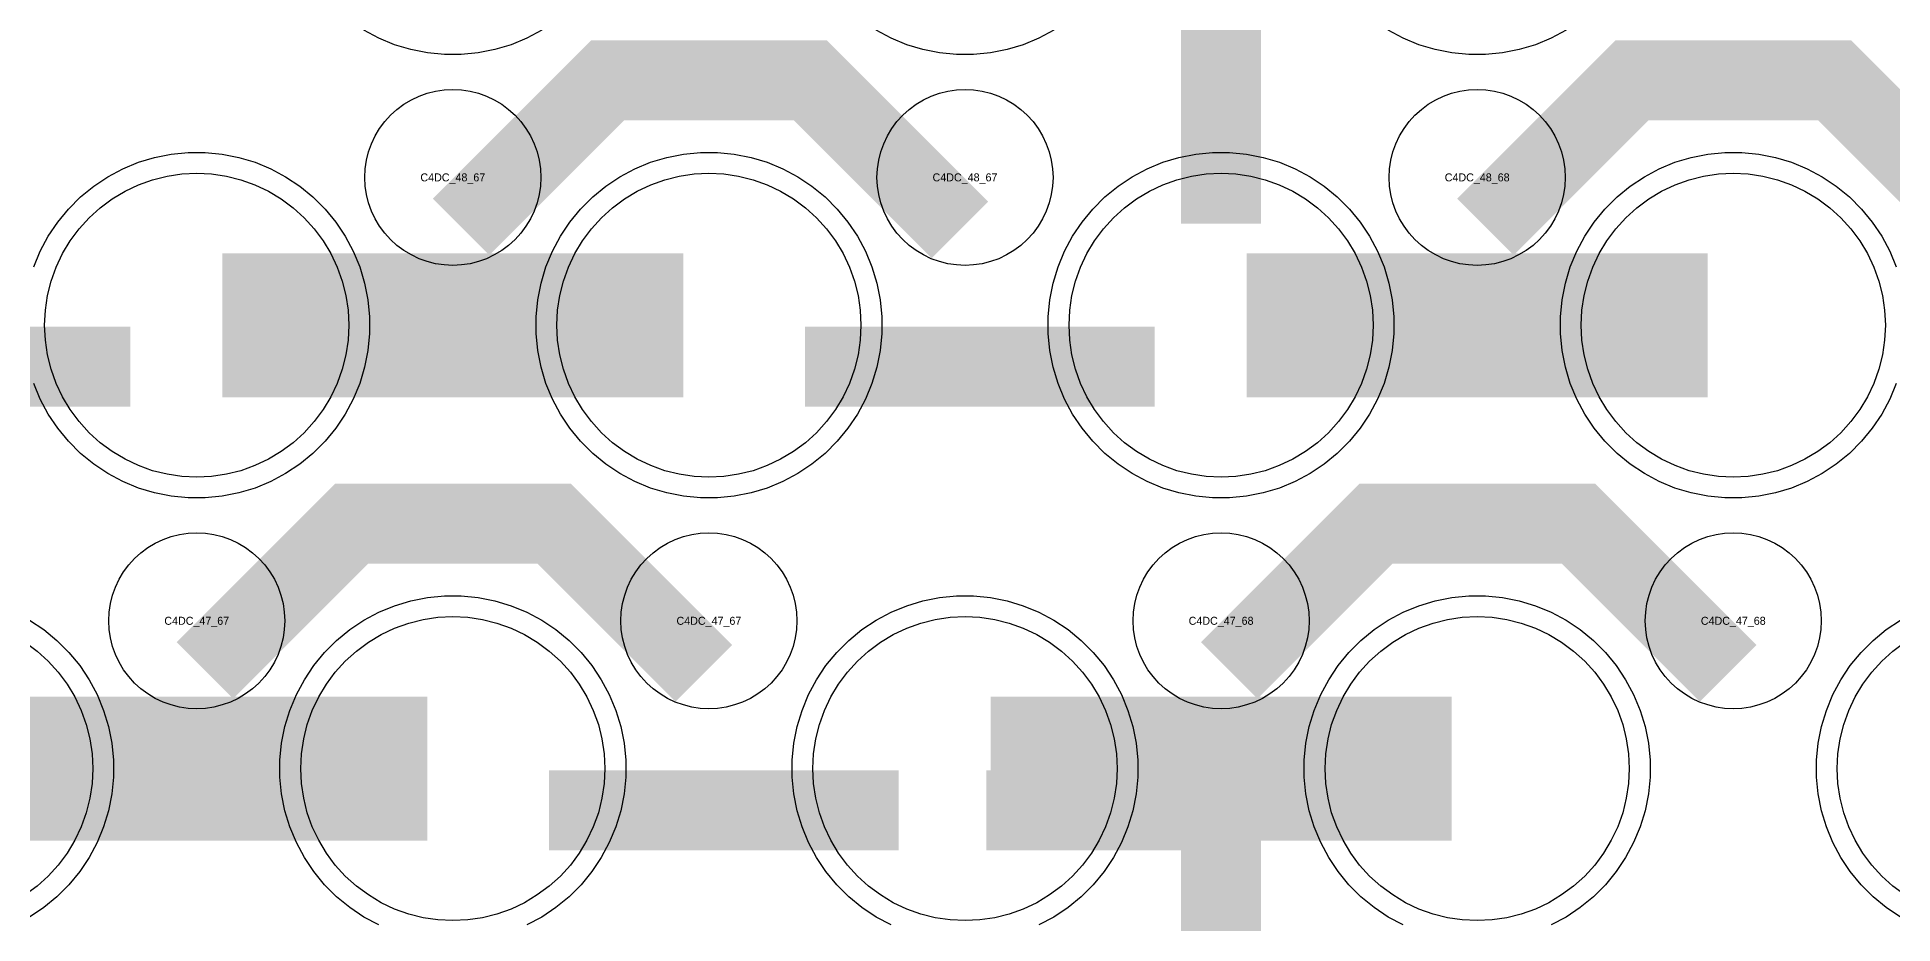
# Model space of a CAD drawing. Extents: x -11880 to 11880, y -14992 to 14992.
# Drawn here: x 9390 to 9970, y -8376 to -8098 of the extents above; entities that cross this region are included whole.
import ezdxf
from ezdxf.enums import TextEntityAlignment as Align

# ---------------------------------------------------------------- set-up
doc = ezdxf.new("R2010")
doc.units = 0
doc.header["$MEASUREMENT"] = 0
for name, color, linetype in [('GDS_775_DT_237', 138, 'CONTINUOUS'), ('RDL1_FS', 34, 'CONTINUOUS'), ('RDL_BS', 160, 'CONTINUOUS')]:
    doc.layers.add(name, color=color, linetype=linetype)

msp = doc.modelspace()

# ---------------------------------------------------------------- linework, layer by layer
at = {"layer": 'RDL1_FS'}
for points in [[(9440, -8235.999), (9435.343, -8235.77), (9430.732, -8235.086), (9426.209, -8233.954), (9421.819, -8232.382), (9417.605, -8230.39), (9413.605, -8227.992), (9409.86, -8225.214), (9406.406, -8222.084), (9403.276, -8218.63), (9400.498, -8214.885), (9398.1, -8210.885), (9396.108, -8206.671), (9394.536, -8202.281), (9393.404, -8197.758), (9392.72, -8193.147), (9392.491, -8188.49), (9392.72, -8183.833), (9393.404, -8179.222), (9394.536, -8174.699), (9396.108, -8170.309), (9398.1, -8166.095), (9400.498, -8162.095), (9403.276, -8158.35), (9406.406, -8154.896), (9409.86, -8151.766), (9413.605, -8148.988), (9417.605, -8146.59), (9421.819, -8144.598), (9426.209, -8143.026), (9430.732, -8141.894), (9435.343, -8141.21), (9440, -8140.981), (9444.657, -8141.21), (9449.268, -8141.894), (9453.791, -8143.026), (9458.181, -8144.598), (9462.395, -8146.59), (9466.395, -8148.988), (9470.14, -8151.766), (9473.594, -8154.896), (9476.724, -8158.35), (9479.502, -8162.095), (9481.9, -8166.095), (9483.892, -8170.309), (9485.464, -8174.699), (9486.596, -8179.222), (9487.28, -8183.833), (9487.509, -8188.49), (9487.28, -8193.147), (9486.596, -8197.758), (9485.464, -8202.281), (9483.892, -8206.671), (9481.9, -8210.885), (9479.502, -8214.885), (9476.724, -8218.63), (9473.594, -8222.084), (9470.14, -8225.214), (9466.395, -8227.992), (9462.395, -8230.39), (9458.181, -8232.382), (9453.791, -8233.954), (9449.268, -8235.086), (9444.657, -8235.77)], [(9600, -8235.999), (9595.343, -8235.77), (9590.732, -8235.086), (9586.209, -8233.954), (9581.819, -8232.382), (9577.605, -8230.39), (9573.605, -8227.992), (9569.86, -8225.214), (9566.406, -8222.084), (9563.276, -8218.63), (9560.498, -8214.885), (9558.1, -8210.885), (9556.108, -8206.671), (9554.536, -8202.281), (9553.404, -8197.758), (9552.72, -8193.147), (9552.491, -8188.49), (9552.72, -8183.833), (9553.404, -8179.222), (9554.536, -8174.699), (9556.108, -8170.309), (9558.1, -8166.095), (9560.498, -8162.095), (9563.276, -8158.35), (9566.406, -8154.896), (9569.86, -8151.766), (9573.605, -8148.988), (9577.605, -8146.59), (9581.819, -8144.598), (9586.209, -8143.026), (9590.732, -8141.894), (9595.343, -8141.21), (9600, -8140.981), (9604.657, -8141.21), (9609.268, -8141.894), (9613.791, -8143.026), (9618.181, -8144.598), (9622.395, -8146.59), (9626.395, -8148.988), (9630.14, -8151.766), (9633.594, -8154.896), (9636.724, -8158.35), (9639.502, -8162.095), (9641.9, -8166.095), (9643.892, -8170.309), (9645.464, -8174.699), (9646.596, -8179.222), (9647.28, -8183.833), (9647.509, -8188.49), (9647.28, -8193.147), (9646.596, -8197.758), (9645.464, -8202.281), (9643.892, -8206.671), (9641.9, -8210.885), (9639.502, -8214.885), (9636.724, -8218.63), (9633.594, -8222.084), (9630.14, -8225.214), (9626.395, -8227.992), (9622.395, -8230.39), (9618.181, -8232.382), (9613.791, -8233.954), (9609.268, -8235.086), (9604.657, -8235.77)], [(9760, -8235.999), (9755.343, -8235.77), (9750.732, -8235.086), (9746.209, -8233.954), (9741.819, -8232.382), (9737.605, -8230.39), (9733.605, -8227.992), (9729.86, -8225.214), (9726.406, -8222.084), (9723.276, -8218.63), (9720.498, -8214.885), (9718.1, -8210.885), (9716.108, -8206.671), (9714.536, -8202.281), (9713.404, -8197.758), (9712.72, -8193.147), (9712.491, -8188.49), (9712.72, -8183.833), (9713.404, -8179.222), (9714.536, -8174.699), (9716.108, -8170.309), (9718.1, -8166.095), (9720.498, -8162.095), (9723.276, -8158.35), (9726.406, -8154.896), (9729.86, -8151.766), (9733.605, -8148.988), (9737.605, -8146.59), (9741.819, -8144.598), (9746.209, -8143.026), (9750.732, -8141.894), (9755.343, -8141.21), (9760, -8140.981), (9764.657, -8141.21), (9769.268, -8141.894), (9773.791, -8143.026), (9778.181, -8144.598), (9782.395, -8146.59), (9786.395, -8148.988), (9790.14, -8151.766), (9793.594, -8154.896), (9796.724, -8158.35), (9799.502, -8162.095), (9801.9, -8166.095), (9803.892, -8170.309), (9805.464, -8174.699), (9806.596, -8179.222), (9807.28, -8183.833), (9807.509, -8188.49), (9807.28, -8193.147), (9806.596, -8197.758), (9805.464, -8202.281), (9803.892, -8206.671), (9801.9, -8210.885), (9799.502, -8214.885), (9796.724, -8218.63), (9793.594, -8222.084), (9790.14, -8225.214), (9786.395, -8227.992), (9782.395, -8230.39), (9778.181, -8232.382), (9773.791, -8233.954), (9769.268, -8235.086), (9764.657, -8235.77)], [(9920, -8235.999), (9915.343, -8235.77), (9910.732, -8235.086), (9906.209, -8233.954), (9901.819, -8232.382), (9897.605, -8230.39), (9893.605, -8227.992), (9889.86, -8225.214), (9886.406, -8222.084), (9883.276, -8218.63), (9880.498, -8214.885), (9878.1, -8210.885), (9876.108, -8206.671), (9874.536, -8202.281), (9873.404, -8197.758), (9872.72, -8193.147), (9872.491, -8188.49), (9872.72, -8183.833), (9873.404, -8179.222), (9874.536, -8174.699), (9876.108, -8170.309), (9878.1, -8166.095), (9880.498, -8162.095), (9883.276, -8158.35), (9886.406, -8154.896), (9889.86, -8151.766), (9893.605, -8148.988), (9897.605, -8146.59), (9901.819, -8144.598), (9906.209, -8143.026), (9910.732, -8141.894), (9915.343, -8141.21), (9920, -8140.981), (9924.657, -8141.21), (9929.268, -8141.894), (9933.791, -8143.026), (9938.181, -8144.598), (9942.395, -8146.59), (9946.395, -8148.988), (9950.14, -8151.766), (9953.594, -8154.896), (9956.724, -8158.35), (9959.502, -8162.095), (9961.9, -8166.095), (9963.892, -8170.309), (9965.464, -8174.699), (9966.596, -8179.222), (9967.28, -8183.833), (9967.509, -8188.49), (9967.28, -8193.147), (9966.596, -8197.758), (9965.464, -8202.281), (9963.892, -8206.671), (9961.9, -8210.885), (9959.502, -8214.885), (9956.724, -8218.63), (9953.594, -8222.084), (9950.14, -8225.214), (9946.395, -8227.992), (9942.395, -8230.39), (9938.181, -8232.382), (9933.791, -8233.954), (9929.268, -8235.086), (9924.657, -8235.77)], [(9520, -8374.564), (9515.343, -8374.335), (9510.732, -8373.651), (9506.209, -8372.519), (9501.819, -8370.947), (9497.605, -8368.955), (9493.605, -8366.557), (9489.86, -8363.779), (9486.406, -8360.649), (9483.276, -8357.195), (9480.498, -8353.45), (9478.1, -8349.45), (9476.108, -8345.236), (9474.536, -8340.846), (9473.404, -8336.323), (9472.72, -8331.712), (9472.491, -8327.055), (9472.72, -8322.398), (9473.404, -8317.787), (9474.536, -8313.264), (9476.108, -8308.874), (9478.1, -8304.66), (9480.498, -8300.66), (9483.276, -8296.915), (9486.406, -8293.461), (9489.86, -8290.331), (9493.605, -8287.553), (9497.605, -8285.155), (9501.819, -8283.163), (9506.209, -8281.591), (9510.732, -8280.459), (9515.343, -8279.775), (9520, -8279.546), (9524.657, -8279.775), (9529.268, -8280.459), (9533.791, -8281.591), (9538.181, -8283.163), (9542.395, -8285.155), (9546.395, -8287.553), (9550.14, -8290.331), (9553.594, -8293.461), (9556.724, -8296.915), (9559.502, -8300.66), (9561.9, -8304.66), (9563.892, -8308.874), (9565.464, -8313.264), (9566.596, -8317.787), (9567.28, -8322.398), (9567.509, -8327.055), (9567.28, -8331.712), (9566.596, -8336.323), (9565.464, -8340.846), (9563.892, -8345.236), (9561.9, -8349.45), (9559.502, -8353.45), (9556.724, -8357.195), (9553.594, -8360.649), (9550.14, -8363.779), (9546.395, -8366.557), (9542.395, -8368.955), (9538.181, -8370.947), (9533.791, -8372.519), (9529.268, -8373.651), (9524.657, -8374.335)], [(9680, -8374.564), (9675.343, -8374.335), (9670.732, -8373.651), (9666.209, -8372.519), (9661.819, -8370.947), (9657.605, -8368.955), (9653.605, -8366.557), (9649.86, -8363.779), (9646.406, -8360.649), (9643.276, -8357.195), (9640.498, -8353.45), (9638.1, -8349.45), (9636.108, -8345.236), (9634.536, -8340.846), (9633.404, -8336.323), (9632.72, -8331.712), (9632.491, -8327.055), (9632.72, -8322.398), (9633.404, -8317.787), (9634.536, -8313.264), (9636.108, -8308.874), (9638.1, -8304.66), (9640.498, -8300.66), (9643.276, -8296.915), (9646.406, -8293.461), (9649.86, -8290.331), (9653.605, -8287.553), (9657.605, -8285.155), (9661.819, -8283.163), (9666.209, -8281.591), (9670.732, -8280.459), (9675.343, -8279.775), (9680, -8279.546), (9684.657, -8279.775), (9689.268, -8280.459), (9693.791, -8281.591), (9698.181, -8283.163), (9702.395, -8285.155), (9706.395, -8287.553), (9710.14, -8290.331), (9713.594, -8293.461), (9716.724, -8296.915), (9719.502, -8300.66), (9721.9, -8304.66), (9723.892, -8308.874), (9725.464, -8313.264), (9726.596, -8317.787), (9727.28, -8322.398), (9727.509, -8327.055), (9727.28, -8331.712), (9726.596, -8336.323), (9725.464, -8340.846), (9723.892, -8345.236), (9721.9, -8349.45), (9719.502, -8353.45), (9716.724, -8357.195), (9713.594, -8360.649), (9710.14, -8363.779), (9706.395, -8366.557), (9702.395, -8368.955), (9698.181, -8370.947), (9693.791, -8372.519), (9689.268, -8373.651), (9684.657, -8374.335)], [(9840, -8374.564), (9835.343, -8374.335), (9830.732, -8373.651), (9826.209, -8372.519), (9821.819, -8370.947), (9817.605, -8368.955), (9813.605, -8366.557), (9809.86, -8363.779), (9806.406, -8360.649), (9803.276, -8357.195), (9800.498, -8353.45), (9798.1, -8349.45), (9796.108, -8345.236), (9794.536, -8340.846), (9793.404, -8336.323), (9792.72, -8331.712), (9792.491, -8327.055), (9792.72, -8322.398), (9793.404, -8317.787), (9794.536, -8313.264), (9796.108, -8308.874), (9798.1, -8304.66), (9800.498, -8300.66), (9803.276, -8296.915), (9806.406, -8293.461), (9809.86, -8290.331), (9813.605, -8287.553), (9817.605, -8285.155), (9821.819, -8283.163), (9826.209, -8281.591), (9830.732, -8280.459), (9835.343, -8279.775), (9840, -8279.546), (9844.657, -8279.775), (9849.268, -8280.459), (9853.791, -8281.591), (9858.181, -8283.163), (9862.395, -8285.155), (9866.395, -8287.553), (9870.14, -8290.331), (9873.594, -8293.461), (9876.724, -8296.915), (9879.502, -8300.66), (9881.9, -8304.66), (9883.892, -8308.874), (9885.464, -8313.264), (9886.596, -8317.787), (9887.28, -8322.398), (9887.509, -8327.055), (9887.28, -8331.712), (9886.596, -8336.323), (9885.464, -8340.846), (9883.892, -8345.236), (9881.9, -8349.45), (9879.502, -8353.45), (9876.724, -8357.195), (9873.594, -8360.649), (9870.14, -8363.779), (9866.395, -8366.557), (9862.395, -8368.955), (9858.181, -8370.947), (9853.791, -8372.519), (9849.268, -8373.651), (9844.657, -8374.335)]]:
    msp.add_lwpolyline(points, close=True, dxfattribs=at)
for points in [[(9448.002, -8188.49, 45, 45, 0), (9520.002, -8188.49, 45, 45, 0)], [(9520.002, -8188.49, 45, 45, 0), (9592.002, -8188.49, 45, 45, 0)], [(9768.002, -8188.49, 45, 45, 0), (9840.002, -8188.49, 45, 45, 0)], [(9840.002, -8188.49, 45, 45, 0), (9912.002, -8188.49, 45, 45, 0)], [(9368.002, -8327.055, 45, 45, 0), (9440.002, -8327.055, 45, 45, 0)], [(9440.002, -8327.055, 45, 45, 0), (9512.002, -8327.055, 45, 45, 0)], [(9688.002, -8327.055, 45, 45, 0), (9760.002, -8327.055, 45, 45, 0)], [(9760.002, -8327.055, 45, 45, 0), (9832.002, -8327.055, 45, 45, 0)]]:
    msp.add_lwpolyline(points, format="xyseb", dxfattribs=at)
for points in [[(9386.395, -8287.553), (9390.14, -8290.331), (9393.594, -8293.461), (9396.724, -8296.915), (9399.502, -8300.66), (9401.9, -8304.66), (9403.892, -8308.874), (9405.464, -8313.264), (9406.596, -8317.787), (9407.28, -8322.398), (9407.509, -8327.055), (9407.28, -8331.712), (9406.596, -8336.323), (9405.464, -8340.846), (9403.892, -8345.236), (9401.9, -8349.45), (9399.502, -8353.45), (9396.724, -8357.195), (9393.594, -8360.649), (9390.14, -8363.779), (9386.395, -8366.557)], [(9973.605, -8366.557), (9969.86, -8363.779), (9966.406, -8360.649), (9963.276, -8357.195), (9960.498, -8353.45), (9958.1, -8349.45), (9956.108, -8345.236), (9954.536, -8340.846), (9953.404, -8336.323), (9952.72, -8331.712), (9952.491, -8327.055), (9952.72, -8322.398), (9953.404, -8317.787), (9954.536, -8313.264), (9956.108, -8308.874), (9958.1, -8304.66), (9960.498, -8300.66), (9963.276, -8296.915), (9966.406, -8293.461), (9969.86, -8290.331), (9973.605, -8287.553)]]:
    msp.add_lwpolyline(points, dxfattribs=at)
at = {"layer": 'RDL_BS'}
for points in [[(9760, -8156.752, 25, 25, 0), (9760, -8049.975, 25, 25, 0)], [(9760, -8080.444, 25, 25, 0), (9760, -8126.064, 25, 25, 0)], [(9522.562, -8157.804, 25, 25, 0), (9568.377, -8111.989, 25, 25, 0), (9601.93, -8111.989, 25, 25, 0)], [(9678.401, -8158.703, 25, 25, 0), (9631.687, -8111.989, 25, 25, 0), (9601.929, -8111.989, 25, 25, 0)], [(9842.562, -8157.804, 25, 25, 0), (9888.377, -8111.989, 25, 25, 0), (9921.93, -8111.989, 25, 25, 0)], [(9998.401, -8158.703, 25, 25, 0), (9951.687, -8111.989, 25, 25, 0), (9921.929, -8111.989, 25, 25, 0)], [(9310.016, -8201.503, 25, 25, 0), (9419.281, -8201.503, 25, 25, 0)], [(9630.016, -8201.503, 25, 25, 0), (9739.281, -8201.503, 25, 25, 0)], [(9442.562, -8296.369, 25, 25, 0), (9488.377, -8250.554, 25, 25, 0), (9521.93, -8250.554, 25, 25, 0)], [(9598.401, -8297.268, 25, 25, 0), (9551.687, -8250.554, 25, 25, 0), (9521.929, -8250.554, 25, 25, 0)], [(9762.562, -8296.369, 25, 25, 0), (9808.377, -8250.554, 25, 25, 0), (9841.93, -8250.554, 25, 25, 0)], [(9918.401, -8297.268, 25, 25, 0), (9871.687, -8250.554, 25, 25, 0), (9841.929, -8250.554, 25, 25, 0)], [(9760, -8434.34, 25, 25, 0), (9760, -8327.563, 25, 25, 0)], [(9550.016, -8340.068, 25, 25, 0), (9659.281, -8340.068, 25, 25, 0)], [(9772.5, -8340.063, 25, 25, 0), (9686.667, -8340.063, 25, 25, 0)], [(9732.944, -8340.063, 25, 25, 0), (9691.74, -8340.063, 25, 25, 0)], [(9760, -8358.032, 25, 25, 0), (9760, -8403.652, 25, 25, 0)]]:
    msp.add_lwpolyline(points, format="xyseb", dxfattribs=at)
at = {"layer": 'RDL_BS', "color": 241, "true_color": 0xf7abae}
msp.add_lwpolyline([(9547.777, -8096.308), (9543.115, -8098.8), (9538.205, -8100.831), (9533.165, -8102.362), (9527.938, -8103.408), (9522.644, -8103.925), (9517.356, -8103.925), (9512.062, -8103.408), (9506.835, -8102.362), (9501.795, -8100.831), (9496.885, -8098.8), (9492.223, -8096.308)], dxfattribs=at)
at = {"layer": 'RDL_BS'}
for points in [[(9707.777, -8096.308), (9703.115, -8098.8), (9698.205, -8100.831), (9693.165, -8102.362), (9687.938, -8103.408), (9682.644, -8103.925), (9677.356, -8103.925), (9672.062, -8103.408), (9666.835, -8102.362), (9661.795, -8100.831), (9656.885, -8098.8), (9652.223, -8096.308)], [(9867.777, -8096.308), (9863.115, -8098.8), (9858.205, -8100.831), (9853.165, -8102.362), (9847.938, -8103.408), (9842.644, -8103.925), (9837.356, -8103.925), (9832.062, -8103.408), (9826.835, -8102.362), (9821.795, -8100.831), (9816.885, -8098.8), (9812.223, -8096.308)], [(9389.094, -8170.285), (9391.125, -8165.375), (9393.617, -8160.713), (9396.564, -8156.299), (9399.926, -8152.198), (9403.708, -8148.416), (9407.809, -8145.054), (9412.223, -8142.107), (9416.885, -8139.615), (9421.795, -8137.584), (9426.835, -8136.053), (9432.062, -8135.007), (9437.356, -8134.49), (9442.644, -8134.49), (9447.938, -8135.007), (9453.165, -8136.053), (9458.205, -8137.584), (9463.115, -8139.615), (9467.777, -8142.107), (9472.191, -8145.054), (9476.292, -8148.416), (9480.074, -8152.198), (9483.436, -8156.299), (9486.383, -8160.713), (9488.875, -8165.375), (9490.906, -8170.285), (9492.437, -8175.325), (9493.483, -8180.552), (9494, -8185.846), (9494, -8191.134), (9493.483, -8196.428), (9492.437, -8201.655), (9490.906, -8206.695), (9488.875, -8211.605), (9486.383, -8216.267), (9483.436, -8220.681), (9480.074, -8224.782), (9476.292, -8228.564), (9472.191, -8231.926), (9467.777, -8234.873), (9463.115, -8237.365), (9458.205, -8239.396), (9453.165, -8240.927), (9447.938, -8241.973), (9442.644, -8242.49), (9437.356, -8242.49), (9432.062, -8241.973), (9426.835, -8240.927), (9421.795, -8239.396), (9416.885, -8237.365), (9412.223, -8234.873), (9407.809, -8231.926), (9403.708, -8228.564), (9399.926, -8224.782), (9396.564, -8220.681), (9393.617, -8216.267), (9391.125, -8211.605), (9389.094, -8206.695)], [(9970.906, -8206.695), (9968.875, -8211.605), (9966.383, -8216.267), (9963.436, -8220.681), (9960.074, -8224.782), (9956.292, -8228.564), (9952.191, -8231.926), (9947.777, -8234.873), (9943.115, -8237.365), (9938.205, -8239.396), (9933.165, -8240.927), (9927.938, -8241.973), (9922.644, -8242.49), (9917.356, -8242.49), (9912.062, -8241.973), (9906.835, -8240.927), (9901.795, -8239.396), (9896.885, -8237.365), (9892.223, -8234.873), (9887.809, -8231.926), (9883.708, -8228.564), (9879.926, -8224.782), (9876.564, -8220.681), (9873.617, -8216.267), (9871.125, -8211.605), (9869.094, -8206.695), (9867.563, -8201.655), (9866.517, -8196.428), (9866, -8191.134), (9866, -8185.846), (9866.517, -8180.552), (9867.563, -8175.325), (9869.094, -8170.285), (9871.125, -8165.375), (9873.617, -8160.713), (9876.564, -8156.299), (9879.926, -8152.198), (9883.708, -8148.416), (9887.809, -8145.054), (9892.223, -8142.107), (9896.885, -8139.615), (9901.795, -8137.584), (9906.835, -8136.053), (9912.062, -8135.007), (9917.356, -8134.49), (9922.644, -8134.49), (9927.938, -8135.007), (9933.165, -8136.053), (9938.205, -8137.584), (9943.115, -8139.615), (9947.777, -8142.107), (9952.191, -8145.054), (9956.292, -8148.416), (9960.074, -8152.198), (9963.436, -8156.299), (9966.383, -8160.713), (9968.875, -8165.375), (9970.906, -8170.285)], [(9496.885, -8375.93), (9492.223, -8373.438), (9487.809, -8370.491), (9483.708, -8367.129), (9479.926, -8363.347), (9476.564, -8359.246), (9473.617, -8354.832), (9471.125, -8350.17), (9469.094, -8345.26), (9467.563, -8340.22), (9466.517, -8334.993), (9466, -8329.699), (9466, -8324.411), (9466.517, -8319.117), (9467.563, -8313.89), (9469.094, -8308.85), (9471.125, -8303.94), (9473.617, -8299.278), (9476.564, -8294.864), (9479.926, -8290.763), (9483.708, -8286.981), (9487.809, -8283.619), (9492.223, -8280.672), (9496.885, -8278.18), (9501.795, -8276.149), (9506.835, -8274.618), (9512.062, -8273.572), (9517.356, -8273.055), (9522.644, -8273.055), (9527.938, -8273.572), (9533.165, -8274.618), (9538.205, -8276.149), (9543.115, -8278.18), (9547.777, -8280.672), (9552.191, -8283.619), (9556.292, -8286.981), (9560.074, -8290.763), (9563.436, -8294.864), (9566.383, -8299.278), (9568.875, -8303.94), (9570.906, -8308.85), (9572.437, -8313.89), (9573.483, -8319.117), (9574, -8324.411), (9574, -8329.699), (9573.483, -8334.993), (9572.437, -8340.22), (9570.906, -8345.26), (9568.875, -8350.17), (9566.383, -8354.832), (9563.436, -8359.246), (9560.074, -8363.347), (9556.292, -8367.129), (9552.191, -8370.491), (9547.777, -8373.438), (9543.115, -8375.93)], [(9656.885, -8375.93), (9652.223, -8373.438), (9647.809, -8370.491), (9643.708, -8367.129), (9639.926, -8363.347), (9636.564, -8359.246), (9633.617, -8354.832), (9631.125, -8350.17), (9629.094, -8345.26), (9627.563, -8340.22), (9626.517, -8334.993), (9626, -8329.699), (9626, -8324.411), (9626.517, -8319.117), (9627.563, -8313.89), (9629.094, -8308.85), (9631.125, -8303.94), (9633.617, -8299.278), (9636.564, -8294.864), (9639.926, -8290.763), (9643.708, -8286.981), (9647.809, -8283.619), (9652.223, -8280.672), (9656.885, -8278.18), (9661.795, -8276.149), (9666.835, -8274.618), (9672.062, -8273.572), (9677.356, -8273.055), (9682.644, -8273.055), (9687.938, -8273.572), (9693.165, -8274.618), (9698.205, -8276.149), (9703.115, -8278.18), (9707.777, -8280.672), (9712.191, -8283.619), (9716.292, -8286.981), (9720.074, -8290.763), (9723.436, -8294.864), (9726.383, -8299.278), (9728.875, -8303.94), (9730.906, -8308.85), (9732.437, -8313.89), (9733.483, -8319.117), (9734, -8324.411), (9734, -8329.699), (9733.483, -8334.993), (9732.437, -8340.22), (9730.906, -8345.26), (9728.875, -8350.17), (9726.383, -8354.832), (9723.436, -8359.246), (9720.074, -8363.347), (9716.292, -8367.129), (9712.191, -8370.491), (9707.777, -8373.438), (9703.115, -8375.93)], [(9816.885, -8375.93), (9812.223, -8373.438), (9807.809, -8370.491), (9803.708, -8367.129), (9799.926, -8363.347), (9796.564, -8359.246), (9793.617, -8354.832), (9791.125, -8350.17), (9789.094, -8345.26), (9787.563, -8340.22), (9786.517, -8334.993), (9786, -8329.699), (9786, -8324.411), (9786.517, -8319.117), (9787.563, -8313.89), (9789.094, -8308.85), (9791.125, -8303.94), (9793.617, -8299.278), (9796.564, -8294.864), (9799.926, -8290.763), (9803.708, -8286.981), (9807.809, -8283.619), (9812.223, -8280.672), (9816.885, -8278.18), (9821.795, -8276.149), (9826.835, -8274.618), (9832.062, -8273.572), (9837.356, -8273.055), (9842.644, -8273.055), (9847.938, -8273.572), (9853.165, -8274.618), (9858.205, -8276.149), (9863.115, -8278.18), (9867.777, -8280.672), (9872.191, -8283.619), (9876.292, -8286.981), (9880.074, -8290.763), (9883.436, -8294.864), (9886.383, -8299.278), (9888.875, -8303.94), (9890.906, -8308.85), (9892.437, -8313.89), (9893.483, -8319.117), (9894, -8324.411), (9894, -8329.699), (9893.483, -8334.993), (9892.437, -8340.22), (9890.906, -8345.26), (9888.875, -8350.17), (9886.383, -8354.832), (9883.436, -8359.246), (9880.074, -8363.347), (9876.292, -8367.129), (9872.191, -8370.491), (9867.777, -8373.438), (9863.115, -8375.93)], [(9387.777, -8280.672), (9392.191, -8283.619), (9396.292, -8286.981), (9400.074, -8290.763), (9403.436, -8294.864), (9406.383, -8299.278), (9408.875, -8303.94), (9410.906, -8308.85), (9412.437, -8313.89), (9413.483, -8319.117), (9414, -8324.411), (9414, -8329.699), (9413.483, -8334.993), (9412.437, -8340.22), (9410.906, -8345.26), (9408.875, -8350.17), (9406.383, -8354.832), (9403.436, -8359.246), (9400.074, -8363.347), (9396.292, -8367.129), (9392.191, -8370.491), (9387.777, -8373.438)], [(9972.223, -8373.438), (9967.809, -8370.491), (9963.708, -8367.129), (9959.926, -8363.347), (9956.564, -8359.246), (9953.617, -8354.832), (9951.125, -8350.17), (9949.094, -8345.26), (9947.563, -8340.22), (9946.517, -8334.993), (9946, -8329.699), (9946, -8324.411), (9946.517, -8319.117), (9947.563, -8313.89), (9949.094, -8308.85), (9951.125, -8303.94), (9953.617, -8299.278), (9956.564, -8294.864), (9959.926, -8290.763), (9963.708, -8286.981), (9967.809, -8283.619), (9972.223, -8280.672)]]:
    msp.add_lwpolyline(points, dxfattribs=at)
for points in [[(9520, -8169.796), (9517.307, -8169.664), (9514.635, -8169.268), (9512.016, -8168.611), (9509.481, -8167.704), (9507.044, -8166.552), (9504.72, -8165.159), (9502.557, -8163.556), (9500.558, -8161.744), (9498.746, -8159.745), (9497.143, -8157.582), (9495.75, -8155.258), (9494.598, -8152.821), (9493.691, -8150.286), (9493.034, -8147.667), (9492.638, -8144.995), (9492.506, -8142.302), (9492.638, -8139.609), (9493.034, -8136.937), (9493.691, -8134.318), (9494.598, -8131.783), (9495.75, -8129.346), (9497.143, -8127.022), (9498.746, -8124.859), (9500.558, -8122.86), (9502.557, -8121.048), (9504.72, -8119.445), (9507.044, -8118.052), (9509.481, -8116.9), (9512.016, -8115.993), (9514.635, -8115.336), (9517.307, -8114.94), (9520, -8114.808), (9522.693, -8114.94), (9525.365, -8115.336), (9527.984, -8115.993), (9530.519, -8116.9), (9532.956, -8118.052), (9535.28, -8119.445), (9537.443, -8121.048), (9539.442, -8122.86), (9541.254, -8124.859), (9542.857, -8127.022), (9544.25, -8129.346), (9545.402, -8131.783), (9546.309, -8134.318), (9546.966, -8136.937), (9547.362, -8139.609), (9547.494, -8142.302), (9547.362, -8144.995), (9546.966, -8147.667), (9546.309, -8150.286), (9545.402, -8152.821), (9544.25, -8155.258), (9542.857, -8157.582), (9541.254, -8159.745), (9539.442, -8161.744), (9537.443, -8163.556), (9535.28, -8165.159), (9532.956, -8166.552), (9530.519, -8167.704), (9527.984, -8168.611), (9525.365, -8169.268), (9522.693, -8169.664)], [(9680, -8169.796), (9677.307, -8169.664), (9674.635, -8169.268), (9672.016, -8168.611), (9669.481, -8167.704), (9667.044, -8166.552), (9664.72, -8165.159), (9662.557, -8163.556), (9660.558, -8161.744), (9658.746, -8159.745), (9657.143, -8157.582), (9655.75, -8155.258), (9654.598, -8152.821), (9653.691, -8150.286), (9653.034, -8147.667), (9652.638, -8144.995), (9652.506, -8142.302), (9652.638, -8139.609), (9653.034, -8136.937), (9653.691, -8134.318), (9654.598, -8131.783), (9655.75, -8129.346), (9657.143, -8127.022), (9658.746, -8124.859), (9660.558, -8122.86), (9662.557, -8121.048), (9664.72, -8119.445), (9667.044, -8118.052), (9669.481, -8116.9), (9672.016, -8115.993), (9674.635, -8115.336), (9677.307, -8114.94), (9680, -8114.808), (9682.693, -8114.94), (9685.365, -8115.336), (9687.984, -8115.993), (9690.519, -8116.9), (9692.956, -8118.052), (9695.28, -8119.445), (9697.443, -8121.048), (9699.442, -8122.86), (9701.254, -8124.859), (9702.857, -8127.022), (9704.25, -8129.346), (9705.402, -8131.783), (9706.309, -8134.318), (9706.966, -8136.937), (9707.362, -8139.609), (9707.494, -8142.302), (9707.362, -8144.995), (9706.966, -8147.667), (9706.309, -8150.286), (9705.402, -8152.821), (9704.25, -8155.258), (9702.857, -8157.582), (9701.254, -8159.745), (9699.442, -8161.744), (9697.443, -8163.556), (9695.28, -8165.159), (9692.956, -8166.552), (9690.519, -8167.704), (9687.984, -8168.611), (9685.365, -8169.268), (9682.693, -8169.664)], [(9840, -8169.796), (9837.307, -8169.664), (9834.635, -8169.268), (9832.016, -8168.611), (9829.481, -8167.704), (9827.044, -8166.552), (9824.72, -8165.159), (9822.557, -8163.556), (9820.558, -8161.744), (9818.746, -8159.745), (9817.143, -8157.582), (9815.75, -8155.258), (9814.598, -8152.821), (9813.691, -8150.286), (9813.034, -8147.667), (9812.638, -8144.995), (9812.506, -8142.302), (9812.638, -8139.609), (9813.034, -8136.937), (9813.691, -8134.318), (9814.598, -8131.783), (9815.75, -8129.346), (9817.143, -8127.022), (9818.746, -8124.859), (9820.558, -8122.86), (9822.557, -8121.048), (9824.72, -8119.445), (9827.044, -8118.052), (9829.481, -8116.9), (9832.016, -8115.993), (9834.635, -8115.336), (9837.307, -8114.94), (9840, -8114.808), (9842.693, -8114.94), (9845.365, -8115.336), (9847.984, -8115.993), (9850.519, -8116.9), (9852.956, -8118.052), (9855.28, -8119.445), (9857.443, -8121.048), (9859.442, -8122.86), (9861.254, -8124.859), (9862.857, -8127.022), (9864.25, -8129.346), (9865.402, -8131.783), (9866.309, -8134.318), (9866.966, -8136.937), (9867.362, -8139.609), (9867.494, -8142.302), (9867.362, -8144.995), (9866.966, -8147.667), (9866.309, -8150.286), (9865.402, -8152.821), (9864.25, -8155.258), (9862.857, -8157.582), (9861.254, -8159.745), (9859.442, -8161.744), (9857.443, -8163.556), (9855.28, -8165.159), (9852.956, -8166.552), (9850.519, -8167.704), (9847.984, -8168.611), (9845.365, -8169.268), (9842.693, -8169.664)], [(9597.356, -8242.49), (9592.062, -8241.973), (9586.835, -8240.927), (9581.795, -8239.396), (9576.885, -8237.365), (9572.223, -8234.873), (9567.809, -8231.926), (9563.708, -8228.564), (9559.926, -8224.782), (9556.564, -8220.681), (9553.617, -8216.267), (9551.125, -8211.605), (9549.094, -8206.695), (9547.563, -8201.655), (9546.517, -8196.428), (9546, -8191.134), (9546, -8185.846), (9546.517, -8180.552), (9547.563, -8175.325), (9549.094, -8170.285), (9551.125, -8165.375), (9553.617, -8160.713), (9556.564, -8156.299), (9559.926, -8152.198), (9563.708, -8148.416), (9567.809, -8145.054), (9572.223, -8142.107), (9576.885, -8139.615), (9581.795, -8137.584), (9586.835, -8136.053), (9592.062, -8135.007), (9597.356, -8134.49), (9602.644, -8134.49), (9607.938, -8135.007), (9613.165, -8136.053), (9618.205, -8137.584), (9623.115, -8139.615), (9627.777, -8142.107), (9632.191, -8145.054), (9636.292, -8148.416), (9640.074, -8152.198), (9643.436, -8156.299), (9646.383, -8160.713), (9648.875, -8165.375), (9650.906, -8170.285), (9652.437, -8175.325), (9653.483, -8180.552), (9654, -8185.846), (9654, -8191.134), (9653.483, -8196.428), (9652.437, -8201.655), (9650.906, -8206.695), (9648.875, -8211.605), (9646.383, -8216.267), (9643.436, -8220.681), (9640.074, -8224.782), (9636.292, -8228.564), (9632.191, -8231.926), (9627.777, -8234.873), (9623.115, -8237.365), (9618.205, -8239.396), (9613.165, -8240.927), (9607.938, -8241.973), (9602.644, -8242.49)], [(9757.356, -8242.49), (9752.062, -8241.973), (9746.835, -8240.927), (9741.795, -8239.396), (9736.885, -8237.365), (9732.223, -8234.873), (9727.809, -8231.926), (9723.708, -8228.564), (9719.926, -8224.782), (9716.564, -8220.681), (9713.617, -8216.267), (9711.125, -8211.605), (9709.094, -8206.695), (9707.563, -8201.655), (9706.517, -8196.428), (9706, -8191.134), (9706, -8185.846), (9706.517, -8180.552), (9707.563, -8175.325), (9709.094, -8170.285), (9711.125, -8165.375), (9713.617, -8160.713), (9716.564, -8156.299), (9719.926, -8152.198), (9723.708, -8148.416), (9727.809, -8145.054), (9732.223, -8142.107), (9736.885, -8139.615), (9741.795, -8137.584), (9746.835, -8136.053), (9752.062, -8135.007), (9757.356, -8134.49), (9762.644, -8134.49), (9767.938, -8135.007), (9773.165, -8136.053), (9778.205, -8137.584), (9783.115, -8139.615), (9787.777, -8142.107), (9792.191, -8145.054), (9796.292, -8148.416), (9800.074, -8152.198), (9803.436, -8156.299), (9806.383, -8160.713), (9808.875, -8165.375), (9810.906, -8170.285), (9812.437, -8175.325), (9813.483, -8180.552), (9814, -8185.846), (9814, -8191.134), (9813.483, -8196.428), (9812.437, -8201.655), (9810.906, -8206.695), (9808.875, -8211.605), (9806.383, -8216.267), (9803.436, -8220.681), (9800.074, -8224.782), (9796.292, -8228.564), (9792.191, -8231.926), (9787.777, -8234.873), (9783.115, -8237.365), (9778.205, -8239.396), (9773.165, -8240.927), (9767.938, -8241.973), (9762.644, -8242.49)], [(9440, -8308.361), (9437.307, -8308.229), (9434.635, -8307.833), (9432.016, -8307.176), (9429.481, -8306.269), (9427.044, -8305.117), (9424.72, -8303.724), (9422.557, -8302.121), (9420.558, -8300.309), (9418.746, -8298.31), (9417.143, -8296.147), (9415.75, -8293.823), (9414.598, -8291.386), (9413.691, -8288.851), (9413.034, -8286.232), (9412.638, -8283.56), (9412.506, -8280.867), (9412.638, -8278.174), (9413.034, -8275.502), (9413.691, -8272.883), (9414.598, -8270.348), (9415.75, -8267.911), (9417.143, -8265.587), (9418.746, -8263.424), (9420.558, -8261.425), (9422.557, -8259.613), (9424.72, -8258.01), (9427.044, -8256.617), (9429.481, -8255.465), (9432.016, -8254.558), (9434.635, -8253.901), (9437.307, -8253.505), (9440, -8253.373), (9442.693, -8253.505), (9445.365, -8253.901), (9447.984, -8254.558), (9450.519, -8255.465), (9452.956, -8256.617), (9455.28, -8258.01), (9457.443, -8259.613), (9459.442, -8261.425), (9461.254, -8263.424), (9462.857, -8265.587), (9464.25, -8267.911), (9465.402, -8270.348), (9466.309, -8272.883), (9466.966, -8275.502), (9467.362, -8278.174), (9467.494, -8280.867), (9467.362, -8283.56), (9466.966, -8286.232), (9466.309, -8288.851), (9465.402, -8291.386), (9464.25, -8293.823), (9462.857, -8296.147), (9461.254, -8298.31), (9459.442, -8300.309), (9457.443, -8302.121), (9455.28, -8303.724), (9452.956, -8305.117), (9450.519, -8306.269), (9447.984, -8307.176), (9445.365, -8307.833), (9442.693, -8308.229)], [(9600, -8308.361), (9597.307, -8308.229), (9594.635, -8307.833), (9592.016, -8307.176), (9589.481, -8306.269), (9587.044, -8305.117), (9584.72, -8303.724), (9582.557, -8302.121), (9580.558, -8300.309), (9578.746, -8298.31), (9577.143, -8296.147), (9575.75, -8293.823), (9574.598, -8291.386), (9573.691, -8288.851), (9573.034, -8286.232), (9572.638, -8283.56), (9572.506, -8280.867), (9572.638, -8278.174), (9573.034, -8275.502), (9573.691, -8272.883), (9574.598, -8270.348), (9575.75, -8267.911), (9577.143, -8265.587), (9578.746, -8263.424), (9580.558, -8261.425), (9582.557, -8259.613), (9584.72, -8258.01), (9587.044, -8256.617), (9589.481, -8255.465), (9592.016, -8254.558), (9594.635, -8253.901), (9597.307, -8253.505), (9600, -8253.373), (9602.693, -8253.505), (9605.365, -8253.901), (9607.984, -8254.558), (9610.519, -8255.465), (9612.956, -8256.617), (9615.28, -8258.01), (9617.443, -8259.613), (9619.442, -8261.425), (9621.254, -8263.424), (9622.857, -8265.587), (9624.25, -8267.911), (9625.402, -8270.348), (9626.309, -8272.883), (9626.966, -8275.502), (9627.362, -8278.174), (9627.494, -8280.867), (9627.362, -8283.56), (9626.966, -8286.232), (9626.309, -8288.851), (9625.402, -8291.386), (9624.25, -8293.823), (9622.857, -8296.147), (9621.254, -8298.31), (9619.442, -8300.309), (9617.443, -8302.121), (9615.28, -8303.724), (9612.956, -8305.117), (9610.519, -8306.269), (9607.984, -8307.176), (9605.365, -8307.833), (9602.693, -8308.229)], [(9760, -8308.361), (9757.307, -8308.229), (9754.635, -8307.833), (9752.016, -8307.176), (9749.481, -8306.269), (9747.044, -8305.117), (9744.72, -8303.724), (9742.557, -8302.121), (9740.558, -8300.309), (9738.746, -8298.31), (9737.143, -8296.147), (9735.75, -8293.823), (9734.598, -8291.386), (9733.691, -8288.851), (9733.034, -8286.232), (9732.638, -8283.56), (9732.506, -8280.867), (9732.638, -8278.174), (9733.034, -8275.502), (9733.691, -8272.883), (9734.598, -8270.348), (9735.75, -8267.911), (9737.143, -8265.587), (9738.746, -8263.424), (9740.558, -8261.425), (9742.557, -8259.613), (9744.72, -8258.01), (9747.044, -8256.617), (9749.481, -8255.465), (9752.016, -8254.558), (9754.635, -8253.901), (9757.307, -8253.505), (9760, -8253.373), (9762.693, -8253.505), (9765.365, -8253.901), (9767.984, -8254.558), (9770.519, -8255.465), (9772.956, -8256.617), (9775.28, -8258.01), (9777.443, -8259.613), (9779.442, -8261.425), (9781.254, -8263.424), (9782.857, -8265.587), (9784.25, -8267.911), (9785.402, -8270.348), (9786.309, -8272.883), (9786.966, -8275.502), (9787.362, -8278.174), (9787.494, -8280.867), (9787.362, -8283.56), (9786.966, -8286.232), (9786.309, -8288.851), (9785.402, -8291.386), (9784.25, -8293.823), (9782.857, -8296.147), (9781.254, -8298.31), (9779.442, -8300.309), (9777.443, -8302.121), (9775.28, -8303.724), (9772.956, -8305.117), (9770.519, -8306.269), (9767.984, -8307.176), (9765.365, -8307.833), (9762.693, -8308.229)], [(9920, -8308.361), (9917.307, -8308.229), (9914.635, -8307.833), (9912.016, -8307.176), (9909.481, -8306.269), (9907.044, -8305.117), (9904.72, -8303.724), (9902.557, -8302.121), (9900.558, -8300.309), (9898.746, -8298.31), (9897.143, -8296.147), (9895.75, -8293.823), (9894.598, -8291.386), (9893.691, -8288.851), (9893.034, -8286.232), (9892.638, -8283.56), (9892.506, -8280.867), (9892.638, -8278.174), (9893.034, -8275.502), (9893.691, -8272.883), (9894.598, -8270.348), (9895.75, -8267.911), (9897.143, -8265.587), (9898.746, -8263.424), (9900.558, -8261.425), (9902.557, -8259.613), (9904.72, -8258.01), (9907.044, -8256.617), (9909.481, -8255.465), (9912.016, -8254.558), (9914.635, -8253.901), (9917.307, -8253.505), (9920, -8253.373), (9922.693, -8253.505), (9925.365, -8253.901), (9927.984, -8254.558), (9930.519, -8255.465), (9932.956, -8256.617), (9935.28, -8258.01), (9937.443, -8259.613), (9939.442, -8261.425), (9941.254, -8263.424), (9942.857, -8265.587), (9944.25, -8267.911), (9945.402, -8270.348), (9946.309, -8272.883), (9946.966, -8275.502), (9947.362, -8278.174), (9947.494, -8280.867), (9947.362, -8283.56), (9946.966, -8286.232), (9946.309, -8288.851), (9945.402, -8291.386), (9944.25, -8293.823), (9942.857, -8296.147), (9941.254, -8298.31), (9939.442, -8300.309), (9937.443, -8302.121), (9935.28, -8303.724), (9932.956, -8305.117), (9930.519, -8306.269), (9927.984, -8307.176), (9925.365, -8307.833), (9922.693, -8308.229)]]:
    msp.add_lwpolyline(points, close=True, dxfattribs=at)

# ---------------------------------------------------------------- texts
at = {"layer": 'GDS_775_DT_237'}
for s, p in [('C4DC_48_67', (9520, -8142.302)), ('C4DC_48_67', (9520, -8142.302)), ('C4DC_48_67', (9680, -8142.302)), ('C4DC_48_67', (9680, -8142.302)), ('C4DC_48_68', (9840, -8142.302)), ('C4DC_48_68', (9840, -8142.302)), ('C4DC_47_67', (9440, -8280.867)), ('C4DC_47_67', (9440, -8280.867)), ('C4DC_47_67', (9600, -8280.867)), ('C4DC_47_67', (9600, -8280.867)), ('C4DC_47_68', (9760, -8280.867)), ('C4DC_47_68', (9760, -8280.867)), ('C4DC_47_68', (9920, -8280.867)), ('C4DC_47_68', (9920, -8280.867))]:
    msp.add_text(s, height=2.5, dxfattribs=at).set_placement(p, align=Align.MIDDLE_CENTER)

doc.saveas('drawing.dxf')
